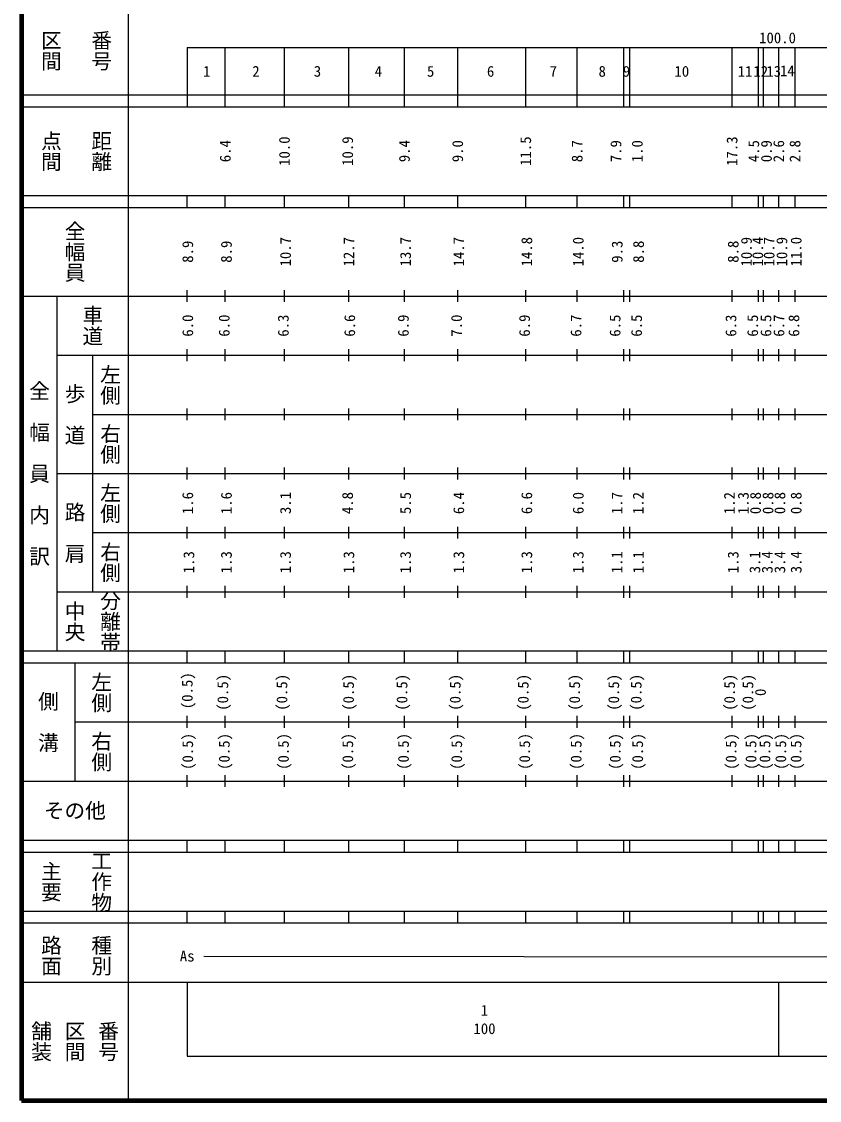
# Model space of a CAD drawing. Units: millimetres, scale not verified. Extents: x 40000 to 680000, y 20000 to 380000.
# Drawn here: x 40000 to 174927, y 20000 to 202409 of the extents above; entities that cross this region are included whole.
import ezdxf
from ezdxf.enums import TextEntityAlignment as Align

# ---------------------------------------------------------------- set-up
doc = ezdxf.new("R2010")
doc.units = ezdxf.units.MM
doc.header["$LTSCALE"] = 1000
doc.layers.add('M-TTL', color=2, linetype='Continuous', lineweight=140)
doc.layers.add('M-TTL-BAND', color=7, linetype='Continuous', lineweight=25)
doc.styles.add('@ＭＳ ゴシック', font='')
doc.styles.add('ＭＳ ゴシック', font='')
doc.styles.get('@ＭＳ ゴシック').set_extended_font_data('@MS Gothic')
doc.styles.get('ＭＳ ゴシック').set_extended_font_data('MS Gothic')

msp = doc.modelspace()

# ---------------------------------------------------------------- linework, layer by layer
at = {"layer": 'M-TTL'}
for p, q in [((40000, 380000), (40000, 20000)), ((40000, 20000), (680000, 20000))]:
    msp.add_line(p, q, dxfattribs=at)
at = {"layer": 'M-TTL-BAND'}
for p, q in [((58000, 370000), (58000, 20000)), ((68000, 198000), (579000, 198000)), ((68000, 198000), (68000, 188000)), ((74400, 198000), (74400, 188000)), ((74400, 198000), (74400, 188000)), ((84400, 198000), (84400, 188000)), ((95300, 198000), (95300, 188000)), ((104700, 198000), (104700, 188000)), ((113700, 198000), (113700, 188000)), ((125200, 198000), (125200, 188000)), ((133900, 198000), (133900, 188000)), ((141800, 198000), (141800, 188000)), ((142800, 198000), (142800, 188000)), ((160100, 198000), (160100, 188000)), ((164550, 198000), (164550, 188000)), ((165400, 198000), (165400, 188000)), ((168000, 198000), (168000, 188000)), ((170750, 198000), (170750, 188000)), ((40000, 190000), (579000, 190000)), ((40000, 188000), (579000, 188000)), ((40000, 173000), (579000, 173000)), ((68000, 171000), (68000, 173000)), ((74400, 173000), (74400, 171000)), ((84400, 173000), (84400, 171000)), ((95300, 173000), (95300, 171000)), ((104700, 173000), (104700, 171000)), ((113700, 173000), (113700, 171000)), ((125200, 173000), (125200, 171000)), ((133900, 173000), (133900, 171000)), ((141800, 173000), (141800, 171000)), ((142800, 173000), (142800, 171000)), ((160100, 173000), (160100, 171000)), ((164550, 173000), (164550, 171000)), ((165400, 173000), (165400, 171000)), ((168000, 173000), (168000, 171000)), ((170750, 173000), (170750, 171000)), ((40000, 171000), (579000, 171000)), ((68000, 155000), (68000, 157000)), ((74400, 157000), (74400, 155000)), ((84400, 157000), (84400, 155000)), ((95300, 157000), (95300, 155000)), ((104700, 157000), (104700, 155000)), ((113700, 157000), (113700, 155000)), ((125200, 157000), (125200, 155000)), ((133900, 157000), (133900, 155000)), ((141800, 157000), (141800, 155000)), ((142800, 157000), (142800, 155000)), ((160100, 157000), (160100, 155000)), ((164550, 157000), (164550, 155000)), ((165400, 157000), (165400, 155000)), ((168000, 157000), (168000, 155000)), ((170750, 157000), (170750, 155000)), ((40000, 156000), (579000, 156000)), ((46000, 96000), (46000, 156000)), ((46000, 146000), (579000, 146000)), ((52000, 146000), (52000, 106000)), ((68000, 145000), (68000, 147000)), ((74400, 147000), (74400, 145000)), ((84400, 147000), (84400, 145000)), ((95300, 147000), (95300, 145000)), ((104700, 147000), (104700, 145000)), ((113700, 147000), (113700, 145000)), ((125200, 147000), (125200, 145000)), ((133900, 147000), (133900, 145000)), ((141800, 147000), (141800, 145000)), ((142800, 147000), (142800, 145000)), ((160100, 147000), (160100, 145000)), ((164550, 147000), (164550, 145000)), ((165400, 147000), (165400, 145000)), ((168000, 147000), (168000, 145000)), ((170750, 147000), (170750, 145000)), ((68000, 135000), (68000, 137000)), ((74400, 137000), (74400, 135000)), ((84400, 137000), (84400, 135000)), ((95300, 137000), (95300, 135000)), ((104700, 137000), (104700, 135000)), ((113700, 137000), (113700, 135000)), ((125200, 137000), (125200, 135000)), ((133900, 137000), (133900, 135000)), ((141800, 137000), (141800, 135000)), ((142800, 137000), (142800, 135000)), ((160100, 137000), (160100, 135000)), ((164550, 137000), (164550, 135000)), ((165400, 137000), (165400, 135000)), ((168000, 137000), (168000, 135000)), ((170750, 137000), (170750, 135000)), ((52000, 136000), (579000, 136000)), ((46000, 126000), (579000, 126000)), ((68000, 125000), (68000, 127000)), ((74400, 127000), (74400, 125000)), ((84400, 127000), (84400, 125000)), ((95300, 127000), (95300, 125000)), ((104700, 127000), (104700, 125000)), ((113700, 127000), (113700, 125000)), ((125200, 127000), (125200, 125000)), ((133900, 127000), (133900, 125000)), ((141800, 127000), (141800, 125000)), ((142800, 127000), (142800, 125000)), ((160100, 127000), (160100, 125000)), ((164550, 127000), (164550, 125000)), ((165400, 127000), (165400, 125000)), ((168000, 127000), (168000, 125000)), ((170750, 127000), (170750, 125000)), ((68000, 115000), (68000, 117000)), ((74400, 117000), (74400, 115000)), ((84400, 117000), (84400, 115000)), ((95300, 117000), (95300, 115000)), ((104700, 117000), (104700, 115000)), ((113700, 117000), (113700, 115000)), ((125200, 117000), (125200, 115000)), ((133900, 117000), (133900, 115000)), ((141800, 117000), (141800, 115000)), ((142800, 117000), (142800, 115000)), ((160100, 117000), (160100, 115000)), ((164550, 117000), (164550, 115000)), ((165400, 117000), (165400, 115000)), ((168000, 117000), (168000, 115000)), ((170750, 117000), (170750, 115000)), ((52000, 116000), (579000, 116000)), ((46000, 106000), (579000, 106000)), ((68000, 105000), (68000, 107000)), ((74400, 107000), (74400, 105000)), ((84400, 107000), (84400, 105000)), ((95300, 107000), (95300, 105000)), ((104700, 107000), (104700, 105000)), ((113700, 107000), (113700, 105000)), ((125200, 107000), (125200, 105000)), ((133900, 107000), (133900, 105000)), ((141800, 107000), (141800, 105000)), ((142800, 107000), (142800, 105000)), ((160100, 107000), (160100, 105000)), ((164550, 107000), (164550, 105000)), ((165400, 107000), (165400, 105000)), ((168000, 107000), (168000, 105000)), ((170750, 107000), (170750, 105000)), ((40000, 96000), (579000, 96000)), ((68000, 94000), (68000, 96000)), ((74400, 96000), (74400, 94000)), ((84400, 96000), (84400, 94000)), ((95300, 96000), (95300, 94000)), ((104700, 96000), (104700, 94000)), ((113700, 96000), (113700, 94000)), ((125200, 96000), (125200, 94000)), ((133900, 96000), (133900, 94000)), ((141800, 96000), (141800, 94000)), ((142800, 96000), (142800, 94000)), ((160100, 96000), (160100, 94000)), ((164550, 96000), (164550, 94000)), ((165400, 96000), (165400, 94000)), ((168000, 96000), (168000, 94000)), ((170750, 96000), (170750, 94000)), ((40000, 94000), (579000, 94000)), ((49000, 94000), (49000, 74000)), ((49000, 84000), (579000, 84000)), ((68000, 83000), (68000, 85000)), ((74400, 85000), (74400, 83000)), ((84400, 85000), (84400, 83000)), ((95300, 85000), (95300, 83000)), ((104700, 85000), (104700, 83000)), ((113700, 85000), (113700, 83000)), ((125200, 85000), (125200, 83000)), ((133900, 85000), (133900, 83000)), ((141800, 85000), (141800, 83000)), ((142800, 85000), (142800, 83000)), ((160100, 85000), (160100, 83000)), ((164550, 85000), (164550, 83000)), ((165400, 85000), (165400, 83000)), ((168000, 85000), (168000, 83000)), ((170750, 85000), (170750, 83000)), ((68000, 73000), (68000, 75000)), ((74400, 75000), (74400, 73000)), ((84400, 75000), (84400, 73000)), ((95300, 75000), (95300, 73000)), ((104700, 75000), (104700, 73000)), ((113700, 75000), (113700, 73000)), ((125200, 75000), (125200, 73000)), ((133900, 75000), (133900, 73000)), ((141800, 75000), (141800, 73000)), ((142800, 75000), (142800, 73000)), ((160100, 75000), (160100, 73000)), ((164550, 75000), (164550, 73000)), ((165400, 75000), (165400, 73000)), ((168000, 75000), (168000, 73000)), ((170750, 75000), (170750, 73000)), ((40000, 74000), (579000, 74000)), ((40000, 64000), (579000, 64000)), ((68000, 62000), (68000, 64000)), ((74400, 64000), (74400, 62000)), ((84400, 64000), (84400, 62000)), ((95300, 64000), (95300, 62000)), ((104700, 64000), (104700, 62000)), ((113700, 64000), (113700, 62000)), ((125200, 64000), (125200, 62000)), ((133900, 64000), (133900, 62000)), ((141800, 64000), (141800, 62000)), ((142800, 64000), (142800, 62000)), ((160100, 64000), (160100, 62000)), ((164550, 64000), (164550, 62000)), ((165400, 64000), (165400, 62000)), ((168000, 64000), (168000, 62000)), ((170750, 64000), (170750, 62000)), ((40000, 62000), (579000, 62000)), ((40000, 52000), (579000, 52000)), ((68000, 50000), (68000, 52000)), ((74400, 52000), (74400, 50000)), ((84400, 52000), (84400, 50000)), ((95300, 52000), (95300, 50000)), ((104700, 52000), (104700, 50000)), ((113700, 52000), (113700, 50000)), ((125200, 52000), (125200, 50000)), ((133900, 52000), (133900, 50000)), ((141800, 52000), (141800, 50000)), ((142800, 52000), (142800, 50000)), ((160100, 52000), (160100, 50000)), ((164550, 52000), (164550, 50000)), ((165400, 52000), (165400, 50000)), ((168000, 52000), (168000, 50000)), ((170750, 52000), (170750, 50000)), ((40000, 50000), (579000, 50000)), ((70805, 44406), (215943, 44235)), ((40000, 40000), (579000, 40000)), ((45000, 40000), (579000, 40000)), ((68000, 40000), (68000, 27500)), ((168000, 40000), (168000, 27500)), ((68000, 27500), (579000, 27500))]:
    msp.add_line(p, q, dxfattribs=at)

# ---------------------------------------------------------------- texts
for s, height, rotation, style, p in [('番号', 2566, 270, '@ＭＳ ゴシック', (53500, 197500)), ('区間', 2566, 270, '@ＭＳ ゴシック', (45000, 197500)), ('点間', 2566, 270, '@ＭＳ ゴシック', (45000, 180500)), ('距離', 2566, 270, '@ＭＳ ゴシック', (53500, 180500)), ('10.0', 1833, 90, 'ＭＳ ゴシック', (84442, 180500)), ('10.9', 1833, 90, 'ＭＳ ゴシック', (95134, 180500)), ('11.5', 1833, 90, 'ＭＳ ゴシック', (125242, 180500)), ('17.3', 1833, 90, 'ＭＳ ゴシック', (160142, 180500)), ('6.4', 1833, 90, 'ＭＳ ゴシック', (74442, 180500)), ('9.4', 1833, 90, 'ＭＳ ゴシック', (104742, 180500)), ('9.0', 1833, 90, 'ＭＳ ゴシック', (113742, 180500)), ('8.7', 1833, 90, 'ＭＳ ゴシック', (133942, 180500)), ('7.9', 1833, 90, 'ＭＳ ゴシック', (140501, 180500)), ('1.0', 1833, 90, 'ＭＳ ゴシック', (144113, 180500)), ('4.5', 1833, 90, 'ＭＳ ゴシック', (163818, 180500)), ('0.9', 1833, 90, 'ＭＳ ゴシック', (165957, 180500)), ('2.6', 1833, 90, 'ＭＳ ゴシック', (168042, 180500)), ('2.8', 1833, 90, 'ＭＳ ゴシック', (170792, 180500)), ('全幅員', 2566, 270, '@ＭＳ ゴシック', (49000, 163500)), ('8.9', 1833, 90, 'ＭＳ ゴシック', (68093, 163500)), ('8.9', 1833, 90, 'ＭＳ ゴシック', (74629, 163500)), ('10.7', 1833, 90, 'ＭＳ ゴシック', (84629, 163500)), ('12.7', 1833, 90, 'ＭＳ ゴシック', (95342, 163500)), ('13.7', 1833, 90, 'ＭＳ ゴシック', (104929, 163500)), ('14.7', 1833, 90, 'ＭＳ ゴシック', (113929, 163500)), ('14.8', 1833, 90, 'ＭＳ ゴシック', (125429, 163500)), ('14.0', 1833, 90, 'ＭＳ ゴシック', (134129, 163500)), ('9.3', 1833, 90, 'ＭＳ ゴシック', (140712, 163500)), ('8.8', 1833, 90, 'ＭＳ ゴシック', (144323, 163500)), ('8.8', 1833, 90, 'ＭＳ ゴシック', (160329, 163500)), ('10.9', 1833, 90, 'ＭＳ ゴシック', (162577, 163500)), ('10.4', 1833, 90, 'ＭＳ ゴシック', (164489, 163500)), ('10.7', 1833, 90, 'ＭＳ ゴシック', (166407, 163500)), ('10.9', 1833, 90, 'ＭＳ ゴシック', (168568, 163500)), ('11.0', 1833, 90, 'ＭＳ ゴシック', (170979, 163500)), ('車道', 2566, 270, '@ＭＳ ゴシック', (52000, 151000)), ('6.0', 1833, 90, 'ＭＳ ゴシック', (68093, 151000)), ('6.0', 1833, 90, 'ＭＳ ゴシック', (74254, 151000)), ('6.3', 1833, 90, 'ＭＳ ゴシック', (84254, 151000)), ('6.6', 1833, 90, 'ＭＳ ゴシック', (95485, 151000)), ('6.9', 1833, 90, 'ＭＳ ゴシック', (104554, 151000)), ('7.0', 1833, 90, 'ＭＳ ゴシック', (113554, 151000)), ('6.9', 1833, 90, 'ＭＳ ゴシック', (125054, 151000)), ('6.7', 1833, 90, 'ＭＳ ゴシック', (133754, 151000)), ('6.5', 1833, 90, 'ＭＳ ゴシック', (140360, 151000)), ('6.5', 1833, 90, 'ＭＳ ゴシック', (143995, 151000)), ('6.3', 1833, 90, 'ＭＳ ゴシック', (159954, 151000)), ('6.5', 1833, 90, 'ＭＳ ゴシック', (163630, 151000)), ('6.5', 1833, 90, 'ＭＳ ゴシック', (165877, 151000)), ('6.7', 1833, 90, 'ＭＳ ゴシック', (168070, 151000)), ('6.8', 1833, 90, 'ＭＳ ゴシック', (170604, 151000)), ('左側', 2566, 270, '@ＭＳ ゴシック', (55000, 141000)), ('全\u3000幅\u3000員\u3000内\u3000訳', 2566, 270, '@ＭＳ ゴシック', (43000, 126000)), ('歩\u3000道', 2566, 270, '@ＭＳ ゴシック', (49000, 136000)), ('右側', 2566, 270, '@ＭＳ ゴシック', (55000, 131000)), ('左側', 2566, 270, '@ＭＳ ゴシック', (55000, 121000)), ('1.6', 1833, 90, 'ＭＳ ゴシック', (68093, 121000)), ('1.6', 1833, 90, 'ＭＳ ゴシック', (74629, 121000)), ('3.1', 1833, 90, 'ＭＳ ゴシック', (84629, 121000)), ('4.8', 1833, 90, 'ＭＳ ゴシック', (95123, 121000)), ('5.5', 1833, 90, 'ＭＳ ゴシック', (104929, 121000)), ('6.4', 1833, 90, 'ＭＳ ゴシック', (113929, 121000)), ('6.6', 1833, 90, 'ＭＳ ゴシック', (125429, 121000)), ('6.0', 1833, 90, 'ＭＳ ゴシック', (134129, 121000)), ('1.7', 1833, 90, 'ＭＳ ゴシック', (140689, 121000)), ('1.2', 1833, 90, 'ＭＳ ゴシック', (144277, 121000)), ('1.2', 1833, 90, 'ＭＳ ゴシック', (159697, 121000)), ('1.3', 1833, 90, 'ＭＳ ゴシック', (162053, 121000)), ('0.8', 1833, 90, 'ＭＳ ゴシック', (164105, 121000)), ('0.8', 1833, 90, 'ＭＳ ゴシック', (166222, 121000)), ('0.8', 1833, 90, 'ＭＳ ゴシック', (168229, 121000)), ('0.8', 1833, 90, 'ＭＳ ゴシック', (170979, 121000)), ('路\u3000肩', 2566, 270, '@ＭＳ ゴシック', (49000, 116000)), ('右側', 2566, 270, '@ＭＳ ゴシック', (55000, 111000)), ('1.3', 1833, 90, 'ＭＳ ゴシック', (68280, 111000)), ('1.3', 1833, 90, 'ＭＳ ゴシック', (74629, 111000)), ('1.3', 1833, 90, 'ＭＳ ゴシック', (84629, 111000)), ('1.3', 1833, 90, 'ＭＳ ゴシック', (95337, 111000)), ('1.3', 1833, 90, 'ＭＳ ゴシック', (104929, 111000)), ('1.3', 1833, 90, 'ＭＳ ゴシック', (113929, 111000)), ('1.3', 1833, 90, 'ＭＳ ゴシック', (125429, 111000)), ('1.3', 1833, 90, 'ＭＳ ゴシック', (134129, 111000)), ('1.1', 1833, 90, 'ＭＳ ゴシック', (140675, 111000)), ('1.1', 1833, 90, 'ＭＳ ゴシック', (144300, 111000)), ('1.3', 1833, 90, 'ＭＳ ゴシック', (160329, 111000)), ('3.1', 1833, 90, 'ＭＳ ゴシック', (164005, 111000)), ('3.4', 1833, 90, 'ＭＳ ゴシック', (166098, 111000)), ('3.4', 1833, 90, 'ＭＳ ゴシック', (168229, 111000)), ('3.4', 1833, 90, 'ＭＳ ゴシック', (170979, 111000)), ('分離帯', 2566, 270, '@ＭＳ ゴシック', (55000, 101000)), ('中央', 2566, 270, '@ＭＳ ゴシック', (49000, 101000)), ('左側', 2566, 270, '@ＭＳ ゴシック', (53500, 89000)), ('(0.5)', 1833, 90, 'ＭＳ ゴシック', (68013, 89266)), ('(0.5)', 1833, 90, 'ＭＳ ゴシック', (74024, 89000)), ('(0.5)', 1833, 90, 'ＭＳ ゴシック', (84024, 89000)), ('(0.5)', 1833, 90, 'ＭＳ ゴシック', (95284, 89000)), ('(0.5)', 1833, 90, 'ＭＳ ゴシック', (104324, 89000)), ('(0.5)', 1833, 90, 'ＭＳ ゴシック', (113324, 89000)), ('(0.5)', 1833, 90, 'ＭＳ ゴシック', (124824, 89000)), ('(0.5)', 1833, 90, 'ＭＳ ゴシック', (133524, 89000)), ('(0.5)', 1833, 90, 'ＭＳ ゴシック', (140130, 89000)), ('(0.5)', 1833, 90, 'ＭＳ ゴシック', (143927, 89000)), ('(0.5)', 1833, 90, 'ＭＳ ゴシック', (159724, 89000)), ('(0.5)', 1833, 90, 'ＭＳ ゴシック', (162830, 89000)), ('0', 1833, 90, 'ＭＳ ゴシック', (164949, 89000)), ('側\u3000溝', 2566, 270, '@ＭＳ ゴシック', (44500, 84000)), ('右側', 2566, 270, '@ＭＳ ゴシック', (53500, 79000)), ('(0.5)', 1833, 90, 'ＭＳ ゴシック', (68086, 79000)), ('(0.5)', 1833, 90, 'ＭＳ ゴシック', (74274, 79000)), ('(0.5)', 1833, 90, 'ＭＳ ゴシック', (84274, 79000)), ('(0.5)', 1833, 90, 'ＭＳ ゴシック', (95159, 79000)), ('(0.5)', 1833, 90, 'ＭＳ ゴシック', (104574, 79000)), ('(0.5)', 1833, 90, 'ＭＳ ゴシック', (113574, 79000)), ('(0.5)', 1833, 90, 'ＭＳ ゴシック', (125074, 79000)), ('(0.5)', 1833, 90, 'ＭＳ ゴシック', (133774, 79000)), ('(0.5)', 1833, 90, 'ＭＳ ゴシック', (140380, 79000)), ('(0.5)', 1833, 90, 'ＭＳ ゴシック', (144177, 79000)), ('(0.5)', 1833, 90, 'ＭＳ ゴシック', (159974, 79000)), ('(0.5)', 1833, 90, 'ＭＳ ゴシック', (163342, 79000)), ('(0.5)', 1833, 90, 'ＭＳ ゴシック', (165697, 79000)), ('(0.5)', 1833, 90, 'ＭＳ ゴシック', (168383, 79000)), ('(0.5)', 1833, 90, 'ＭＳ ゴシック', (170963, 79000)), ('主要', 2566, 270, '@ＭＳ ゴシック', (45000, 57000)), ('工作物', 2566, 270, '@ＭＳ ゴシック', (53500, 57000)), ('路面', 2566, 270, '@ＭＳ ゴシック', (45000, 44500)), ('種別', 2566, 270, '@ＭＳ ゴシック', (53500, 44500)), ('舗装', 2566, 270, '@ＭＳ ゴシック', (43333, 30000)), ('区間', 2566, 270, '@ＭＳ ゴシック', (49000, 30000)), ('番号', 2566, 270, '@ＭＳ ゴシック', (54667, 30000))]:
    msp.add_text(s, height=height, rotation=rotation, dxfattribs=dict(at, style=style)).set_placement(p, align=Align.MIDDLE_CENTER)
at = {"layer": 'M-TTL-BAND', "style": 'ＭＳ ゴシック'}
msp.add_text('100.0', height=1833, dxfattribs=at).set_placement((167844, 198195), align=Align.BOTTOM_CENTER)
for s, height, p in [('1', 1833, (71330, 194000)), ('2', 1833, (79641, 194000)), ('3', 1833, (90041, 194000)), ('4', 1833, (100338, 194000)), ('5', 1833, (109178, 194000)), ('6', 1833, (119319, 194000)), ('7', 1833, (129928, 194000)), ('8', 1833, (138196, 194000)), ('9', 1833, (142300, 194000)), ('10', 1833, (151657, 194000)), ('11', 1833, (162344, 194000)), ('12', 1833, (165001, 194000)), ('13', 1833, (167187, 194000)), ('14', 1833, (169503, 194079)), ('その他', 2566, (49000, 69000)), ('As', 1833, (68006, 44406)), ('1', 1833, (118288, 35238)), ('100', 1833, (118288, 32131))]:
    msp.add_text(s, height=height, dxfattribs=at).set_placement(p, align=Align.MIDDLE_CENTER)

doc.saveas('drawing.dxf')
